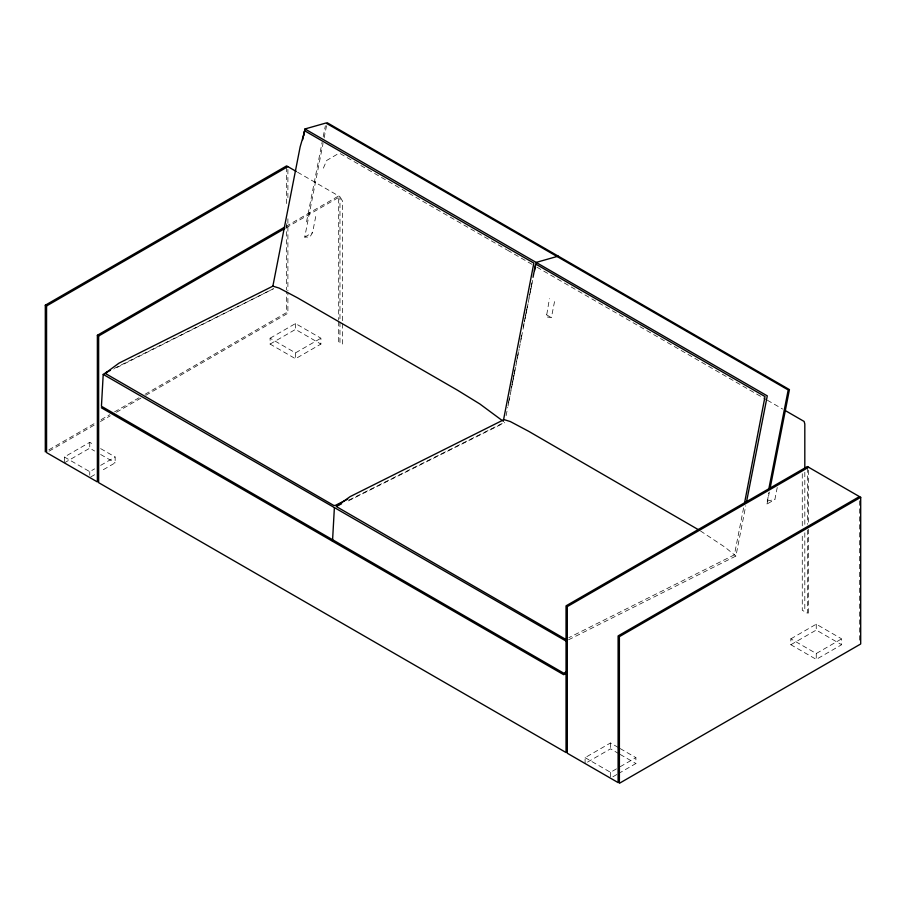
<?xml version="1.0" encoding="UTF-8"?>
<svg xmlns="http://www.w3.org/2000/svg" width="906" height="906" viewBox="0 0 906 906"><rect width="100%" height="100%" fill="white"/><g stroke="black" fill="none" stroke-linecap="round" stroke-linejoin="round"><path stroke-width="0.68" stroke-dasharray="4.53 3.4" d="M777.246 487.462L774.89 499.478L767.031 504.019L768.73 492.773M306.545 221.845L322.128 142.253M323.204 136.761L325.356 125.787M315.718 216.545L312.581 232.57L309.875 237.066L304.722 237.112L323.046 143.476M324.133 137.939L326.579 125.458M508.436 402.864L509.251 398.719M510.871 390.441L511.686 386.307M511.958 384.925L512.762 380.792M513.034 379.41L513.849 375.265M514.11 373.884L514.925 369.75M516.545 361.471L517.36 357.338M517.632 355.956L518.436 351.811M520.871 339.399L521.675 335.254M523.294 326.975L524.11 322.842M524.381 321.46L525.186 317.327M525.457 315.945L526.273 311.8M526.545 310.418L527.349 306.285M528.968 298.006L529.784 293.861M530.055 292.491L530.859 288.346M531.131 286.964L531.947 282.831M506.114 415.684L507.734 407.406M508.006 406.024L508.821 401.879M509.093 400.497L509.897 396.352M510.169 394.971L512.332 383.929M512.603 382.547L513.408 378.402M513.679 377.021L514.495 372.887M514.767 371.505L515.571 367.36M515.842 365.979L519.093 349.41M519.365 348.029L520.169 343.884M520.44 342.502L521.256 338.357M521.528 336.987L524.767 320.407M525.038 319.025L525.854 314.892M526.126 313.51L526.93 309.365M527.201 307.983L528.017 303.838M528.277 302.457L530.44 291.415M530.712 290.033L531.528 285.888M531.799 284.507L532.603 280.373M554.529 301.607L551.392 317.632L546.386 316.862L549.444 298.674M743.588 507.915L734.404 554.823L568.832 637.677M568.56 639.795L735.921 556.046L745.774 505.707M767.031 504.019L769.387 492.003M323.374 168.154L326.704 160.453L337.417 154.156L339.965 153.465L506.93 249.875M286.013 226.364L338.697 195.945L338.697 320.045M286.058 227.802L339.965 196.681L342.502 201.087L342.502 322.264M304.722 237.112L312.581 232.57M48.856 449.818L95.005 423.17M101.11 419.648L109.66 414.71M114.541 411.89L138.946 397.802M145.051 394.28L286.613 312.547L286.613 291.392M49.015 451.188L95.572 424.314M100.464 421.483L110.272 415.82M116.398 412.287L140.894 398.142M145.787 395.31L287.893 313.272L287.893 292.128M64.349 461.686L64.349 456.998L89.751 442.332L94.586 445.129M270.101 338.21L295.503 323.544L320.905 338.21L320.905 344.076L295.503 358.742L270.101 344.076L270.101 338.21L295.503 352.876L320.905 338.21M64.349 462.864L89.751 448.198L94.586 450.995M270.101 344.076L295.503 329.41L320.905 344.076M64.349 456.998L89.751 471.664L94.586 468.866M100.645 465.378L115.153 456.998L115.153 462.864L100.645 471.245M94.586 474.733L89.751 477.53L89.751 471.664M585.095 763.509L585.095 757.643L610.497 742.977L618.957 747.869M790.847 638.855L816.249 624.189L841.651 638.855L841.651 644.721L816.249 659.387L790.847 644.721L790.847 638.855L816.249 653.52L841.651 638.855M587.507 762.116L610.497 748.843L618.957 753.735M790.847 644.721L816.249 630.055L841.651 644.721M585.095 757.643L610.497 772.308L618.957 767.416M620.168 766.725L635.899 757.643L635.899 763.509L620.168 772.592M612.909 776.782L618.957 773.282M114.235 368.414L273.499 288.72L113.794 369.104M349.195 499.965L504.665 422.185M348.255 500.905L504.767 422.592M767.11 501.041L774.89 499.478M507.519 250.215L532.615 264.699M536.873 267.157L766.216 399.569M767.439 400.271L782.705 409.082M546.307 314.699L551.392 317.632M297.564 172.208L339.965 196.681L339.965 343.34M100.645 448.617L115.153 456.998M620.168 748.571L635.899 757.643M100.645 454.484L115.153 462.864M620.168 754.438L635.899 763.509M700.44 530.916L725.015 547.213L735.921 556.046M859.432 500.825L859.432 643.249M816.249 624.189L816.249 630.055M816.249 653.52L816.249 659.387M808.628 470.078L808.628 523.668M808.628 529.308L808.628 613.917M807.359 467.938L807.359 524.348M807.359 529.987L807.359 613.192L802.274 610.259L802.274 532.819M804.811 472.219L804.811 525.763M804.811 532.819L804.811 611.72M802.274 473.691L802.274 527.19M610.497 742.977L610.497 748.843M610.497 772.308L610.497 778.175M342.502 323.669L342.502 344.812M338.697 321.449L338.697 342.604M295.503 323.544L295.503 329.41M295.503 352.876L295.503 358.742M287.893 169.433L287.893 197.644M287.893 218.799L287.893 290.713M286.613 167.293L286.613 203.963M286.613 223.703L286.613 289.977M89.751 442.332L89.751 448.198"/><path stroke-width="1.36" d="M107.497 372.253L103.216 374.393L101.438 406.262L563.747 673.181L566.035 672.037M332.513 541.233L334.371 507.847M347.791 499.149L335.152 505.48L333.736 505.423L105.141 373.34L118.946 363.181L272.865 286.16L300.158 146.806L304.801 130.872L533.849 263.102L503.249 421.369M302.683 139.717L304.303 131.438M303.623 135.832L304.971 128.958L325.888 123.035L788.197 389.954L768.854 488.753M533.022 277.304L535.457 264.892L536.329 264.405L765.004 396.568L744.404 503.77M534.506 270.701L536.125 262.423L558.277 256.149M746.578 501.618L767.28 395.877L304.971 128.958M770.168 487.994L789.432 389.603L327.123 122.695M699.262 530.191L528.685 431.313L510.305 421.55L504.019 419.614L350.101 496.635L336.296 506.522L564.902 638.877L566.307 638.934M45.3 451.868L45.3 305.209L286.613 165.889L296.353 171.506M45.3 305.209L46.568 305.945L287.893 166.613M46.568 305.945L46.568 452.604L97.372 481.935L97.372 335.277L284.79 227.066M97.372 335.277L98.641 336.001L284.835 228.505M808.628 467.258L567.303 606.59L567.303 753.248L618.107 782.58L618.107 635.921L859.432 496.59M860.7 497.326L619.387 636.646L619.387 783.305L860.7 643.985L860.7 497.326L807.359 466.533L566.035 605.854L566.035 752.512L98.641 482.66L98.641 336.001M105.402 372.83L110.453 370.305M336.556 506.295L341.607 503.759M566.035 641.052L103.216 374.393M566.035 673.509L563.668 674.687L101.347 407.779M272.865 286.16L279.15 288.085L297.53 297.848L457.564 390.248L479.818 403.951L502.207 420.52M784.562 410.158L804.132 421.46L804.811 423.997L804.811 467.994"/></g></svg>
